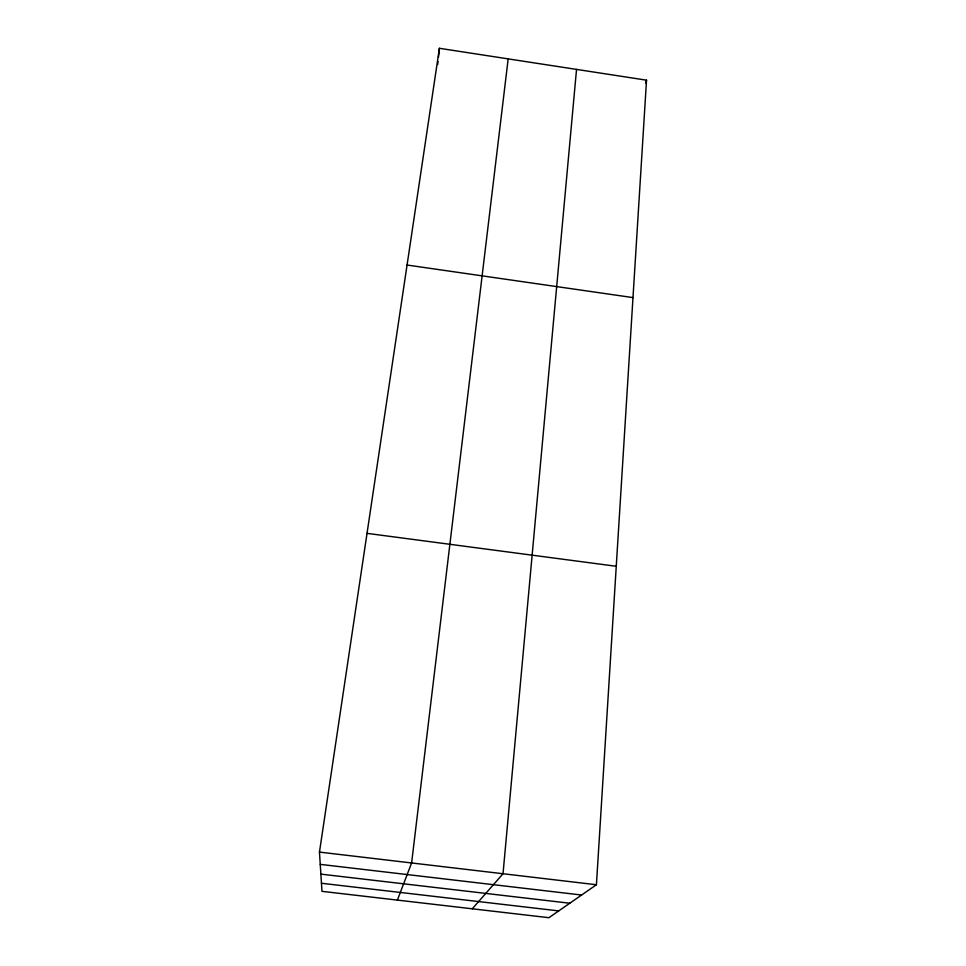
<?xml version="1.0" encoding="UTF-8"?>
<svg xmlns="http://www.w3.org/2000/svg" width="966" height="966" viewBox="0 0 966 966"><rect width="100%" height="100%" fill="white"/><g stroke="black" fill="none" stroke-linecap="round" stroke-linejoin="round"><path stroke-width="1.45" d="M596.42 884.747L646.532 80.178L439.409 48.3L319.468 852.097L321.98 891.34L548.93 917.7L596.42 884.747L319.468 852.097M576.533 69.407L503.02 873.735L472.277 908.801M437.719 64.48L438.033 61.534M438.492 57.127L439.409 48.3M508.176 58.89L411.613 862.964L397.376 900.095M645.638 83.004L646.532 80.178M320.253 864.365L581.604 895.023M320.881 874.133L569.783 903.234M321.461 883.262L558.722 910.902M367.032 533.353L616.26 566.281M407.072 265.034L632.996 297.6"/></g></svg>
